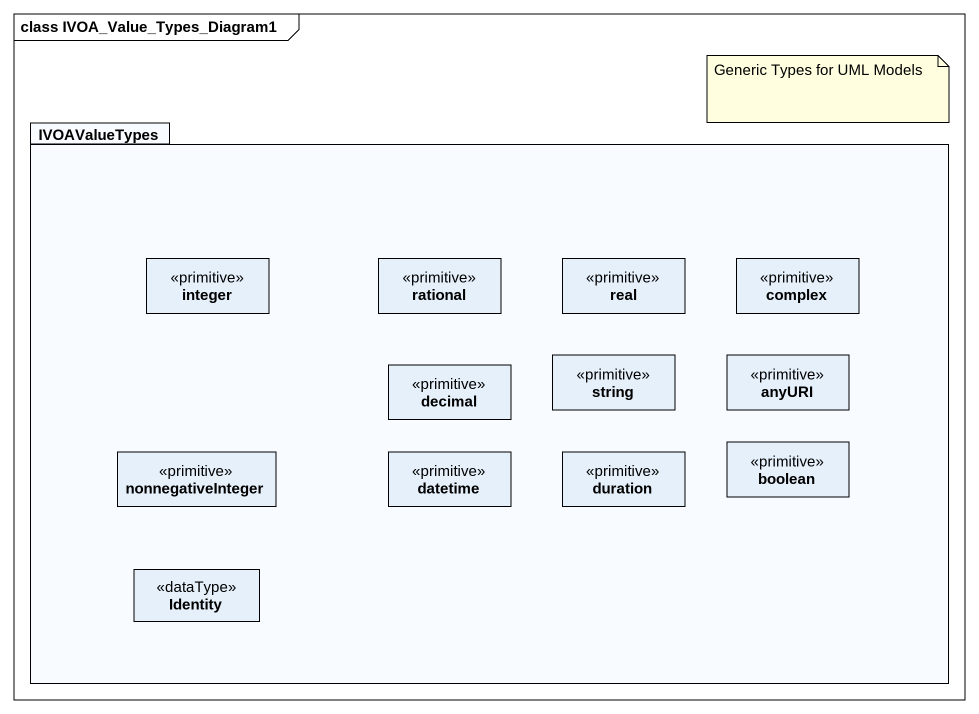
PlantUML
@startuml
mainframe class IVOA_Value_Types_Diagram1
hide circle
hide empty members
package IVOAValueTypes {
  class integer <<primitive>>
  class rational <<primitive>>
  class real <<primitive>>
  class complex <<primitive>>
  class decimal <<primitive>>
  class string <<primitive>>
  class anyURI <<primitive>>
  class nonnegativeInteger <<primitive>>
  class datetime <<primitive>>
  class duration <<primitive>>
  class boolean <<primitive>>
  class Identity <<dataType>>
}
note top of IVOAValueTypes : Generic Types for UML Models
@enduml
